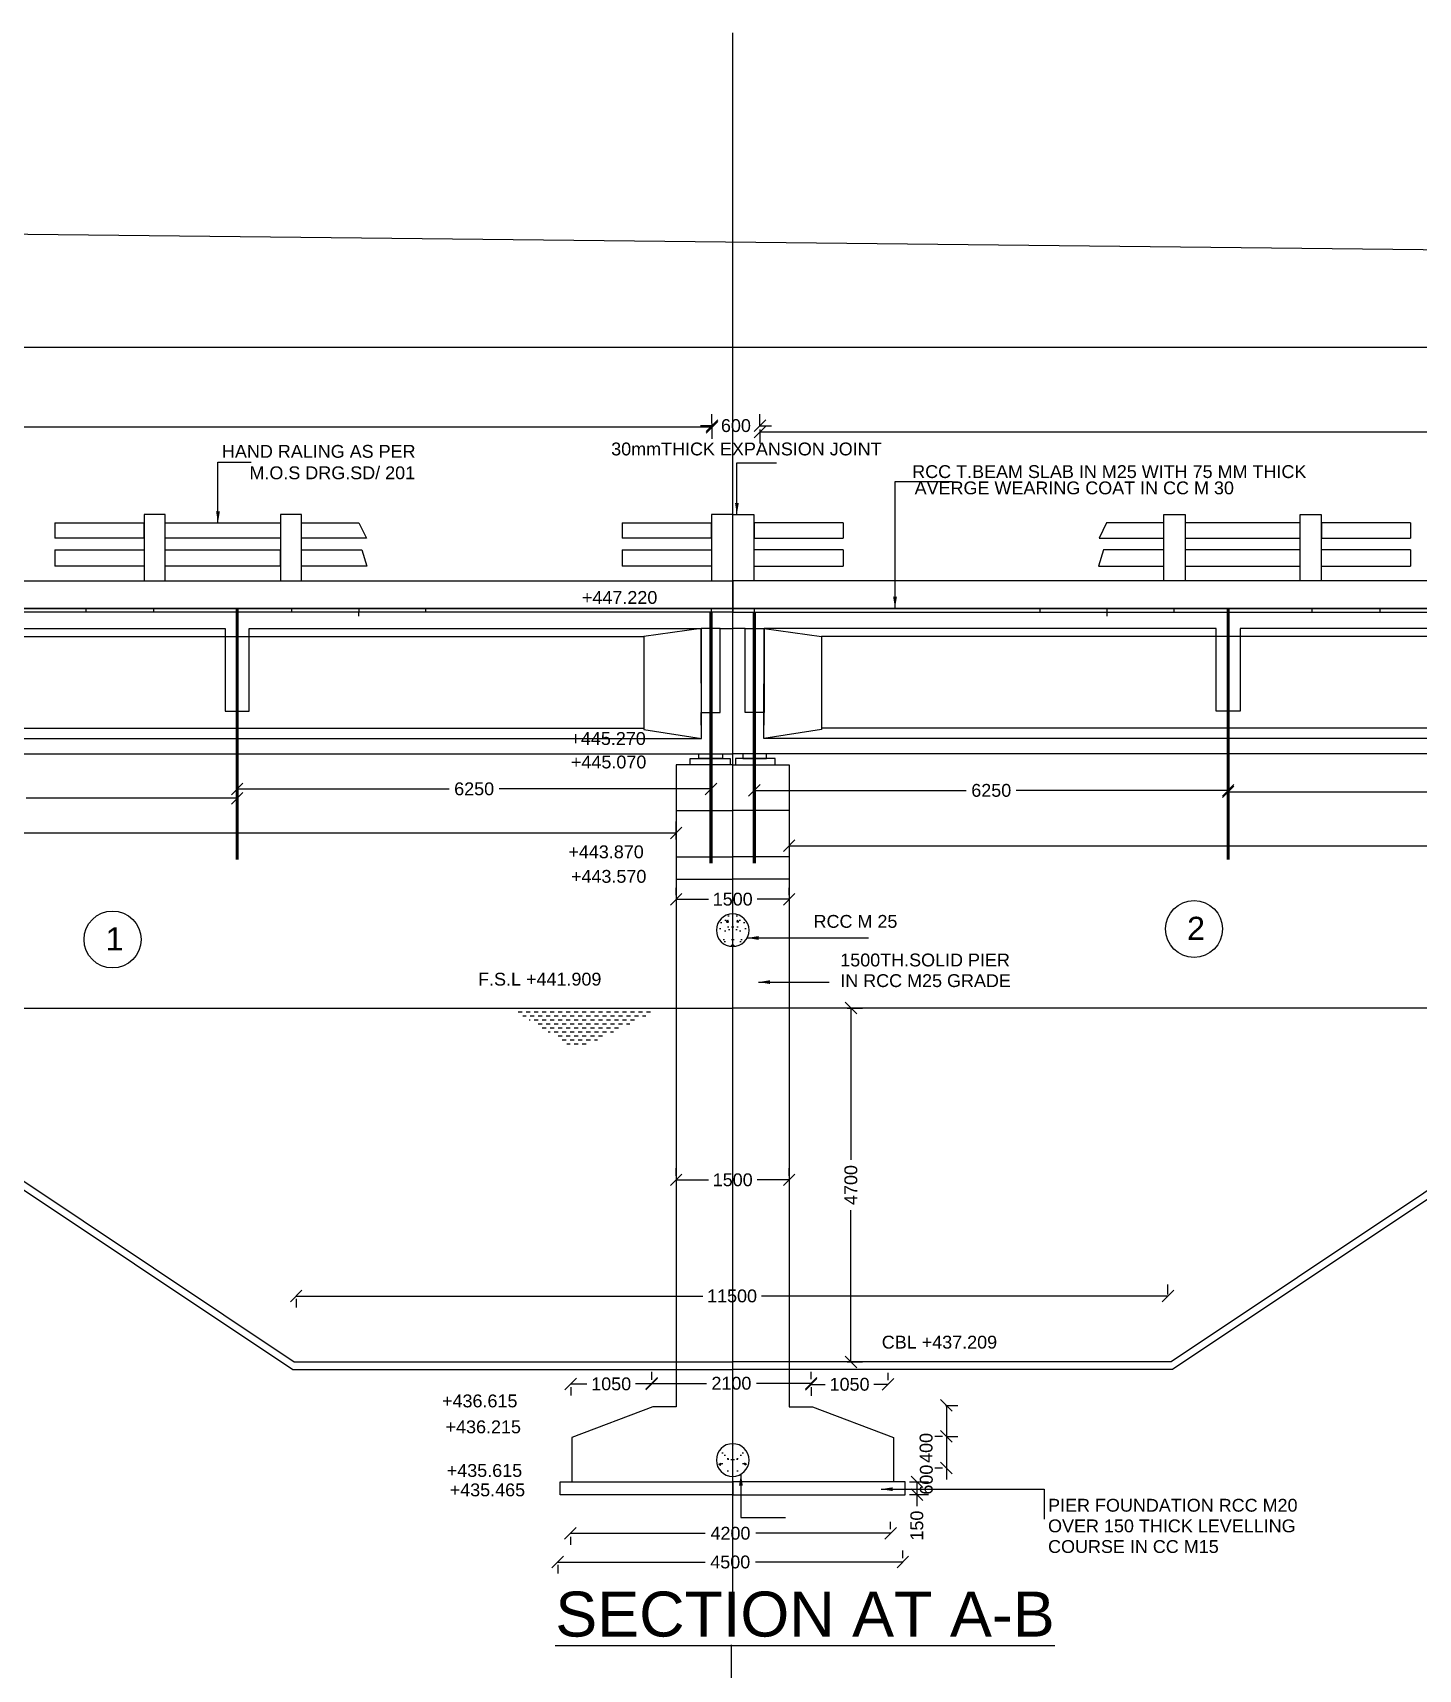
# Model space of a CAD drawing. Header units: metres. Extents: x 244 to 346, y 75 to 149.
# Drawn here: x 270.89 to 292.44, y 123.58 to 149.05 of the extents above; entities that cross this region are included whole.
import ezdxf

# ---------------------------------------------------------------- set-up
doc = ezdxf.new("R2010")
doc.units = ezdxf.units.M
doc.header["$MEASUREMENT"] = 0
doc.linetypes.add('DASHDOT', pattern=[1, 0.5, -0.25, 0, -0.25])
doc.layers.add('DRAWING', color=7, linetype='Continuous')
doc.styles.get("Standard").update_dxf_attribs({"font": 'ARIAL_1.TTF', "height": 0.2})
doc.dimstyles.get("Standard").update_dxf_attribs({"dimtxt": 0.2, "dimasz": 0.18, "dimexe": 0.18, "dimexo": 0.0625, "dimgap": 0.09, "dimtad": 0, "dimdec": 4, "dimzin": 0, "dimdsep": 46, "dimtxsty": 'Standard', "dimblk": 'OBLIQUE', "dimcen": 0.09, "dimclrt": 256, "dimadec": 0, "dimazin": 0, "dimtfac": 1, "dimtdec": 4, "dimtofl": 0, "dimtmove": 0, "dimatfit": 3, "dimfxl": 0, "dimtolj": 1, "dimtzin": 0, "dimarcsym": 0})
picture_1 = doc.add_image_def('image1.jpg', size_in_pixel=(6726, 4650))
pattern_1 = [(50, (0, 0), (0.3586301, -0.03137607), [0.0375, -0.4125]), (355, (0, 0), (-0.06937567, 0.37609607), [0.03, -0.33]), (100.4514, (0.0299, -0.0026), (0.2892547, 0.34471977), [0.0318701, -0.35057106]), (46.1842, (0, 0.1), (0.5336205, -0.0827595), [0.05625, -0.61875]), (96.6356, (0.04447, 0.0931), (0.46733135, 0.4870589), [0.0478051, -0.5258565]), (351.1842, (0, 0.1), (0.467331, 0.4870593), [0.045, -0.495]), (21, (0.05, 0.075), (0.29845353, -0.20130945), [0.0375, -0.4125]), (326, (0.05, 0.075), (0.12165767, 0.36257502), [0.03, -0.33]), (71.4514, (0.07487, 0.05822), (0.4201113, 0.16126525), [0.0318701, -0.35057106]), (37.5, (0, 0), (0.00607993, 0.166446927), [0, -0.326, 0, -0.335, 0, -0.33125]), (7.5, (0, 0), (0.13153477, 0.19720586), [0, -0.191, 0, -0.3185, 0, -0.12625]), (327.5, (-0.1115, 0), (0.26691122, -0.011277436), [0, -0.125, 0, -0.39, 0, -0.5175]), (317.5, (-0.1615, 0), (0.29159308, 0.05005249), [0, -0.1625, 0, -0.259, 0, -0.3675])]
pattern_2 = [(130, (563.55345, 0), (-0.3586301, -0.03137607), [0.0375, -0.4125]), (185, (563.55345, 0), (0.06937567, 0.37609607), [0.03, -0.33]), (79.5486, (563.52356, -0.0026), (-0.2892547, 0.34471977), [0.0318701, -0.35057106]), (133.8158, (563.55345, 0.1), (-0.5336205, -0.0827595), [0.05625, -0.61875]), (83.3644, (563.509, 0.0931), (-0.46733135, 0.4870589), [0.0478051, -0.5258565]), (188.8158, (563.55345, 0.1), (-0.467331, 0.4870593), [0.045, -0.495]), (159, (563.50345, 0.075), (-0.29845353, -0.20130945), [0.0375, -0.4125]), (214, (563.50345, 0.075), (-0.12165767, 0.36257502), [0.03, -0.33]), (108.5486, (563.47857, 0.05822), (-0.4201113, 0.16126525), [0.0318701, -0.35057106]), (142.5, (563.55345, 0), (-0.00607993, 0.166446927), [0, -0.326, 0, -0.335, 0, -0.33125]), (172.5, (563.55345, 0), (-0.13153477, 0.19720586), [0, -0.191, 0, -0.3185, 0, -0.12625]), (212.5, (563.66495, 0), (-0.26691122, -0.011277436), [0, -0.125, 0, -0.39, 0, -0.5175]), (222.5, (563.71495, 0), (-0.29159308, 0.05005249), [0, -0.1625, 0, -0.259, 0, -0.3675])]

# ---------------------------------------------------------------- blocks, each defined once
blk = doc.blocks.new('_Oblique')
at = {"color": 0, "linetype": 'ByBlock', "lineweight": -2}
blk.add_line((-0.5, -0.5), (0.5, 0.5), dxfattribs=at)
blk = doc.blocks.new('*D160')
at = {"layer": 'Defpoints', "color": 0}
for p in [(259.005, 143.012), (281.454, 143.032), (281.454, 142.909)]:
    blk.add_point(p, dxfattribs=at)
at = {"layer": 'DRAWING', "color": 0, "lineweight": -2}
for p, q in [((259.005, 142.949), (259.005, 142.729)), ((259.005, 142.909), (269.772, 142.909)), ((281.454, 142.909), (270.687, 142.909)), ((281.454, 142.969), (281.454, 142.729))]:
    blk.add_line(p, q, dxfattribs=at)
at = {"layer": 'DRAWING', "color": 0, "lineweight": -2, "xscale": 0.18, "yscale": 0.18, "zscale": 0.18, "rotation": 180}
blk.add_blockref('_Oblique', (259.005, 142.909), dxfattribs=at)
at = {"layer": 'DRAWING', "color": 0, "lineweight": -2, "xscale": 0.18, "yscale": 0.18, "zscale": 0.18}
blk.add_blockref('_Oblique', (281.454, 142.909), dxfattribs=at)
at = {"layer": 'DRAWING', "insert": (270.229, 142.909), "char_height": 0.2, "attachment_point": 5}
blk.add_mtext('\\A1;19035', dxfattribs=at)
blk = doc.blocks.new('*D161')
at = {"layer": 'Defpoints', "color": 0}
for p in [(281.454, 142.909), (282.2, 142.933), (282.2, 142.871)]:
    blk.add_point(p, dxfattribs=at)
at = {"layer": 'DRAWING', "color": 0, "lineweight": -2}
for p, q in [((281.454, 142.933), (281.274, 142.933)), ((281.454, 142.972), (281.454, 143.113)), ((282.2, 142.933), (282.2, 143.113)), ((282.2, 142.933), (282.38, 142.933))]:
    blk.add_line(p, q, dxfattribs=at)
at = {"layer": 'DRAWING', "color": 0, "lineweight": -2, "xscale": 0.18, "yscale": 0.18, "zscale": 0.18}
blk.add_blockref('_Oblique', (281.454, 142.933), dxfattribs=at)
at = {"layer": 'DRAWING', "color": 0, "lineweight": -2, "xscale": 0.18, "yscale": 0.18, "zscale": 0.18, "rotation": 180}
blk.add_blockref('_Oblique', (282.2, 142.933), dxfattribs=at)
at = {"layer": 'DRAWING', "insert": (281.827, 142.933), "char_height": 0.2, "attachment_point": 5}
blk.add_mtext('\\A1;600', dxfattribs=at)
blk = doc.blocks.new('*D162')
at = {"layer": 'Defpoints', "color": 0}
for p in [(282.2, 142.933), (304.578, 142.942), (304.578, 142.835)]:
    blk.add_point(p, dxfattribs=at)
at = {"layer": 'DRAWING', "color": 0, "lineweight": -2}
for p, q in [((282.2, 142.871), (282.2, 142.655)), ((304.578, 142.879), (304.578, 142.655)), ((282.2, 142.835), (292.931, 142.835)), ((304.578, 142.835), (293.847, 142.835))]:
    blk.add_line(p, q, dxfattribs=at)
at = {"layer": 'DRAWING', "color": 0, "lineweight": -2, "xscale": 0.18, "yscale": 0.18, "zscale": 0.18, "rotation": 180}
blk.add_blockref('_Oblique', (282.2, 142.835), dxfattribs=at)
at = {"layer": 'DRAWING', "color": 0, "lineweight": -2, "xscale": 0.18, "yscale": 0.18, "zscale": 0.18}
blk.add_blockref('_Oblique', (304.578, 142.835), dxfattribs=at)
at = {"layer": 'DRAWING', "insert": (293.389, 142.835), "char_height": 0.2, "attachment_point": 5}
blk.add_mtext('\\A1;19035', dxfattribs=at)
blk = doc.blocks.new('*D168')
at = {"layer": 'Defpoints', "color": 0}
for p in [(266.728, 137.17), (274.069, 137.17), (274.069, 137.136)]:
    blk.add_point(p, dxfattribs=at)
at = {"layer": 'DRAWING', "color": 0, "lineweight": -2}
for p, q in [((266.728, 137.136), (270.01, 137.136)), ((266.728, 137.107), (266.728, 136.956)), ((274.069, 137.136), (270.787, 137.136)), ((274.069, 137.107), (274.069, 136.956))]:
    blk.add_line(p, q, dxfattribs=at)
at = {"layer": 'DRAWING', "color": 0, "lineweight": -2, "xscale": 0.18, "yscale": 0.18, "zscale": 0.18, "rotation": 180}
blk.add_blockref('_Oblique', (266.728, 137.136), dxfattribs=at)
at = {"layer": 'DRAWING', "color": 0, "lineweight": -2, "xscale": 0.18, "yscale": 0.18, "zscale": 0.18}
blk.add_blockref('_Oblique', (274.069, 137.136), dxfattribs=at)
at = {"layer": 'DRAWING', "insert": (270.399, 137.136), "char_height": 0.2, "attachment_point": 5}
blk.add_mtext('\\A1;6250', dxfattribs=at)
blk = doc.blocks.new('*D169')
at = {"layer": 'Defpoints', "color": 0}
for p in [(281.441, 137.281), (274.069, 137.136), (281.441, 137.136)]:
    blk.add_point(p, dxfattribs=at)
at = {"layer": 'DRAWING', "color": 0, "lineweight": -2}
for p, q in [((274.069, 137.198), (274.069, 137.461)), ((274.069, 137.281), (277.366, 137.281)), ((281.441, 137.281), (278.144, 137.281)), ((281.441, 137.198), (281.441, 137.461))]:
    blk.add_line(p, q, dxfattribs=at)
at = {"layer": 'DRAWING', "color": 0, "lineweight": -2, "xscale": 0.18, "yscale": 0.18, "zscale": 0.18, "rotation": 180}
blk.add_blockref('_Oblique', (274.069, 137.281), dxfattribs=at)
at = {"layer": 'DRAWING', "color": 0, "lineweight": -2, "xscale": 0.18, "yscale": 0.18, "zscale": 0.18}
blk.add_blockref('_Oblique', (281.441, 137.281), dxfattribs=at)
at = {"layer": 'DRAWING', "insert": (277.755, 137.281), "char_height": 0.2, "attachment_point": 5}
blk.add_mtext('\\A1;6250', dxfattribs=at)
blk = doc.blocks.new('*D170')
at = {"layer": 'Defpoints', "color": 0}
for p in [(280.898, 135.564), (282.655, 135.564), (282.655, 135.564)]:
    blk.add_point(p, dxfattribs=at)
at = {"layer": 'DRAWING', "color": 0, "lineweight": -2}
for p, q in [((280.898, 135.627), (280.898, 135.744)), ((282.655, 135.627), (282.655, 135.744)), ((280.898, 135.564), (281.398, 135.564)), ((282.655, 135.564), (282.156, 135.564))]:
    blk.add_line(p, q, dxfattribs=at)
at = {"layer": 'DRAWING', "color": 0, "lineweight": -2, "xscale": 0.18, "yscale": 0.18, "zscale": 0.18, "rotation": 180}
blk.add_blockref('_Oblique', (280.898, 135.564), dxfattribs=at)
at = {"layer": 'DRAWING', "color": 0, "lineweight": -2, "xscale": 0.18, "yscale": 0.18, "zscale": 0.18}
blk.add_blockref('_Oblique', (282.655, 135.564), dxfattribs=at)
at = {"layer": 'DRAWING', "insert": (281.777, 135.564), "char_height": 0.2, "attachment_point": 5}
blk.add_mtext('\\A1;1500', dxfattribs=at)
blk = doc.blocks.new('*D171')
at = {"layer": 'Defpoints', "color": 0}
for p in [(282.113, 137.162), (289.484, 137.257), (289.484, 137.162)]:
    blk.add_point(p, dxfattribs=at)
at = {"layer": 'DRAWING', "color": 0, "lineweight": -2}
for p, q in [((282.113, 137.225), (282.113, 137.437)), ((289.484, 137.225), (289.484, 137.437)), ((282.113, 137.257), (285.41, 137.257)), ((289.484, 137.257), (286.187, 137.257))]:
    blk.add_line(p, q, dxfattribs=at)
at = {"layer": 'DRAWING', "color": 0, "lineweight": -2, "xscale": 0.18, "yscale": 0.18, "zscale": 0.18, "rotation": 180}
blk.add_blockref('_Oblique', (282.113, 137.257), dxfattribs=at)
at = {"layer": 'DRAWING', "color": 0, "lineweight": -2, "xscale": 0.18, "yscale": 0.18, "zscale": 0.18}
blk.add_blockref('_Oblique', (289.484, 137.257), dxfattribs=at)
at = {"layer": 'DRAWING', "insert": (285.799, 137.257), "char_height": 0.2, "attachment_point": 5}
blk.add_mtext('\\A1;6250', dxfattribs=at)
blk = doc.blocks.new('*D172')
at = {"layer": 'Defpoints', "color": 0}
for p in [(289.484, 137.257), (296.825, 137.257), (296.825, 137.236)]:
    blk.add_point(p, dxfattribs=at)
at = {"layer": 'DRAWING', "color": 0, "lineweight": -2}
for p, q in [((289.484, 137.236), (292.766, 137.236)), ((289.484, 137.195), (289.484, 137.056)), ((296.825, 137.236), (293.544, 137.236)), ((296.825, 137.195), (296.825, 137.056))]:
    blk.add_line(p, q, dxfattribs=at)
at = {"layer": 'DRAWING', "color": 0, "lineweight": -2, "xscale": 0.18, "yscale": 0.18, "zscale": 0.18, "rotation": 180}
blk.add_blockref('_Oblique', (289.484, 137.236), dxfattribs=at)
at = {"layer": 'DRAWING', "color": 0, "lineweight": -2, "xscale": 0.18, "yscale": 0.18, "zscale": 0.18}
blk.add_blockref('_Oblique', (296.825, 137.236), dxfattribs=at)
at = {"layer": 'DRAWING', "insert": (293.155, 137.236), "char_height": 0.2, "attachment_point": 5}
blk.add_mtext('\\A1;6250', dxfattribs=at)
blk = doc.blocks.new('*D174')
at = {"layer": 'Defpoints', "color": 0}
for p in [(282.655, 136.4), (282.655, 136.396), (303.859, 136.4)]:
    blk.add_point(p, dxfattribs=at)
at = {"layer": 'DRAWING', "color": 0, "lineweight": -2}
for p, q in [((282.655, 136.396), (292.801, 136.396)), ((282.655, 136.337), (282.655, 136.216)), ((303.859, 136.396), (293.714, 136.396)), ((303.859, 136.337), (303.859, 136.216))]:
    blk.add_line(p, q, dxfattribs=at)
at = {"layer": 'DRAWING', "color": 0, "lineweight": -2, "xscale": 0.18, "yscale": 0.18, "zscale": 0.18, "rotation": 180}
blk.add_blockref('_Oblique', (282.655, 136.396), dxfattribs=at)
at = {"layer": 'DRAWING', "color": 0, "lineweight": -2, "xscale": 0.18, "yscale": 0.18, "zscale": 0.18}
blk.add_blockref('_Oblique', (303.859, 136.396), dxfattribs=at)
at = {"layer": 'DRAWING', "insert": (293.257, 136.396), "char_height": 0.2, "attachment_point": 5}
blk.add_mtext('\\A1;18000', dxfattribs=at)
blk = doc.blocks.new('*D186')
at = {"layer": 'Defpoints', "color": 0}
for p in [(280.898, 136.594), (259.694, 136.433), (280.898, 136.433)]:
    blk.add_point(p, dxfattribs=at)
at = {"layer": 'DRAWING', "color": 0, "lineweight": -2}
for p, q in [((259.694, 136.496), (259.694, 136.774)), ((280.898, 136.496), (280.898, 136.774)), ((259.694, 136.594), (269.839, 136.594)), ((280.898, 136.594), (270.753, 136.594))]:
    blk.add_line(p, q, dxfattribs=at)
at = {"layer": 'DRAWING', "color": 0, "lineweight": -2, "xscale": 0.18, "yscale": 0.18, "zscale": 0.18, "rotation": 180}
blk.add_blockref('_Oblique', (259.694, 136.594), dxfattribs=at)
at = {"layer": 'DRAWING', "color": 0, "lineweight": -2, "xscale": 0.18, "yscale": 0.18, "zscale": 0.18}
blk.add_blockref('_Oblique', (280.898, 136.594), dxfattribs=at)
at = {"layer": 'DRAWING', "insert": (270.296, 136.594), "char_height": 0.2, "attachment_point": 5}
blk.add_mtext('\\A1;18000', dxfattribs=at)
blk = doc.blocks.new('*D188')
at = {"layer": 'Defpoints', "color": 0}
for p in [(280.898, 131.197), (282.655, 131.197), (282.655, 131.197)]:
    blk.add_point(p, dxfattribs=at)
at = {"layer": 'DRAWING', "color": 0, "lineweight": -2}
for p, q in [((280.898, 131.26), (280.898, 131.377)), ((280.898, 131.197), (281.398, 131.197)), ((282.655, 131.197), (282.156, 131.197)), ((282.655, 131.26), (282.655, 131.377))]:
    blk.add_line(p, q, dxfattribs=at)
at = {"layer": 'DRAWING', "color": 0, "lineweight": -2, "xscale": 0.18, "yscale": 0.18, "zscale": 0.18, "rotation": 180}
blk.add_blockref('_Oblique', (280.898, 131.197), dxfattribs=at)
at = {"layer": 'DRAWING', "color": 0, "lineweight": -2, "xscale": 0.18, "yscale": 0.18, "zscale": 0.18}
blk.add_blockref('_Oblique', (282.655, 131.197), dxfattribs=at)
at = {"layer": 'DRAWING', "insert": (281.777, 131.197), "char_height": 0.2, "attachment_point": 5}
blk.add_mtext('\\A1;1500', dxfattribs=at)
blk = doc.blocks.new('*D189')
at = {"layer": 'Defpoints', "color": 0}
for p in [(274.987, 129.41), (288.547, 129.39), (288.547, 129.352)]:
    blk.add_point(p, dxfattribs=at)
at = {"layer": 'DRAWING', "color": 0, "lineweight": -2}
for p, q in [((274.987, 129.39), (281.31, 129.39)), ((288.547, 129.39), (282.223, 129.39)), ((288.547, 129.415), (288.547, 129.57)), ((274.987, 129.348), (274.987, 129.21))]:
    blk.add_line(p, q, dxfattribs=at)
at = {"layer": 'DRAWING', "color": 0, "lineweight": -2, "xscale": 0.18, "yscale": 0.18, "zscale": 0.18, "rotation": 180}
blk.add_blockref('_Oblique', (274.987, 129.39), dxfattribs=at)
at = {"layer": 'DRAWING', "color": 0, "lineweight": -2, "xscale": 0.18, "yscale": 0.18, "zscale": 0.18}
blk.add_blockref('_Oblique', (288.547, 129.39), dxfattribs=at)
at = {"layer": 'DRAWING', "insert": (281.767, 129.39), "char_height": 0.2, "attachment_point": 5}
blk.add_mtext('\\A1;11500', dxfattribs=at)
blk = doc.blocks.new('*D190')
at = {"layer": 'Defpoints', "color": 0}
for p in [(279.257, 128.031), (280.517, 128.021), (280.517, 128.021)]:
    blk.add_point(p, dxfattribs=at)
at = {"layer": 'DRAWING', "color": 0, "lineweight": -2}
for p, q in [((280.517, 128.083), (280.517, 128.201)), ((279.257, 128.021), (279.508, 128.021)), ((279.257, 127.969), (279.257, 127.841)), ((280.517, 128.021), (280.266, 128.021))]:
    blk.add_line(p, q, dxfattribs=at)
at = {"layer": 'DRAWING', "color": 0, "lineweight": -2, "xscale": 0.18, "yscale": 0.18, "zscale": 0.18, "rotation": 180}
blk.add_blockref('_Oblique', (279.257, 128.021), dxfattribs=at)
at = {"layer": 'DRAWING', "color": 0, "lineweight": -2, "xscale": 0.18, "yscale": 0.18, "zscale": 0.18}
blk.add_blockref('_Oblique', (280.517, 128.021), dxfattribs=at)
at = {"layer": 'DRAWING', "insert": (279.887, 128.021), "char_height": 0.2, "attachment_point": 5}
blk.add_mtext('\\A1;1050', dxfattribs=at)
blk = doc.blocks.new('*D191')
at = {"layer": 'Defpoints', "color": 0}
for p in [(280.517, 128.021), (282.998, 128.031), (282.998, 128.031)]:
    blk.add_point(p, dxfattribs=at)
at = {"layer": 'DRAWING', "color": 0, "lineweight": -2}
for p, q in [((280.517, 128.083), (280.517, 128.211)), ((282.998, 128.094), (282.998, 128.211)), ((280.517, 128.031), (281.367, 128.031)), ((282.998, 128.031), (282.147, 128.031))]:
    blk.add_line(p, q, dxfattribs=at)
at = {"layer": 'DRAWING', "color": 0, "lineweight": -2, "xscale": 0.18, "yscale": 0.18, "zscale": 0.18, "rotation": 180}
blk.add_blockref('_Oblique', (280.517, 128.031), dxfattribs=at)
at = {"layer": 'DRAWING', "color": 0, "lineweight": -2, "xscale": 0.18, "yscale": 0.18, "zscale": 0.18}
blk.add_blockref('_Oblique', (282.998, 128.031), dxfattribs=at)
at = {"layer": 'DRAWING', "insert": (281.757, 128.031), "char_height": 0.2, "attachment_point": 5}
blk.add_mtext('\\A1;2100', dxfattribs=at)
blk = doc.blocks.new('*D192')
at = {"layer": 'Defpoints', "color": 0}
for p in [(282.998, 128.031), (284.193, 128.015), (284.193, 128.015)]:
    blk.add_point(p, dxfattribs=at)
at = {"layer": 'DRAWING', "color": 0, "lineweight": -2}
for p, q in [((284.193, 128.078), (284.193, 128.195)), ((282.998, 128.015), (283.217, 128.015)), ((282.998, 127.969), (282.998, 127.835)), ((284.193, 128.015), (283.974, 128.015))]:
    blk.add_line(p, q, dxfattribs=at)
at = {"layer": 'DRAWING', "color": 0, "lineweight": -2, "xscale": 0.18, "yscale": 0.18, "zscale": 0.18, "rotation": 180}
blk.add_blockref('_Oblique', (282.998, 128.015), dxfattribs=at)
at = {"layer": 'DRAWING', "color": 0, "lineweight": -2, "xscale": 0.18, "yscale": 0.18, "zscale": 0.18}
blk.add_blockref('_Oblique', (284.193, 128.015), dxfattribs=at)
at = {"layer": 'DRAWING', "insert": (283.595, 128.015), "char_height": 0.2, "attachment_point": 5}
blk.add_mtext('\\A1;1050', dxfattribs=at)
blk = doc.blocks.new('*D193')
at = {"layer": 'Defpoints', "color": 0}
for p in [(285.024, 127.687), (285.045, 127.206), (285.101, 127.206)]:
    blk.add_point(p, dxfattribs=at)
at = {"layer": 'DRAWING', "color": 0, "lineweight": -2}
for p, q in [((285.087, 127.687), (285.281, 127.687)), ((285.101, 127.687), (285.101, 127.206)), ((285.101, 127.206), (285.101, 127.026)), ((285.108, 127.206), (285.281, 127.206))]:
    blk.add_line(p, q, dxfattribs=at)
at = {"layer": 'DRAWING', "color": 0, "lineweight": -2, "xscale": 0.18, "yscale": 0.18, "zscale": 0.18}
for p, rotation in [((285.101, 127.687), 90), ((285.101, 127.206), 270)]:
    blk.add_blockref('_Oblique', p, dxfattribs=dict(at, rotation=rotation))
at = {"layer": 'DRAWING', "insert": (284.786, 127.026), "char_height": 0.2, "attachment_point": 5, "rotation": 90}
blk.add_mtext('\\A1;400', dxfattribs=at)
blk = doc.blocks.new('*D194')
at = {"layer": 'Defpoints', "color": 0}
for p in [(285.101, 127.206), (285.101, 126.712), (285.101, 126.712)]:
    blk.add_point(p, dxfattribs=at)
at = {"layer": 'DRAWING', "color": 0, "lineweight": -2}
for p, q in [((285.038, 127.206), (284.921, 127.206)), ((285.101, 127.206), (285.101, 126.712)), ((285.038, 126.712), (284.921, 126.712)), ((285.101, 126.712), (285.101, 126.532))]:
    blk.add_line(p, q, dxfattribs=at)
at = {"layer": 'DRAWING', "color": 0, "lineweight": -2, "xscale": 0.18, "yscale": 0.18, "zscale": 0.18}
for p, rotation in [((285.101, 127.206), 90), ((285.101, 126.712), 270)]:
    blk.add_blockref('_Oblique', p, dxfattribs=dict(at, rotation=rotation))
at = {"layer": 'DRAWING', "insert": (284.79, 126.532), "char_height": 0.2, "attachment_point": 5, "rotation": 90}
blk.add_mtext('\\A1;600', dxfattribs=at)
blk = doc.blocks.new('*D195')
at = {"layer": 'Defpoints', "color": 0}
for p in [(284.462, 126.499), (284.462, 126.299), (284.642, 126.299)]:
    blk.add_point(p, dxfattribs=at)
at = {"layer": 'DRAWING', "color": 0, "lineweight": -2}
for p, q in [((284.525, 126.499), (284.822, 126.499)), ((284.642, 126.499), (284.642, 126.299)), ((284.525, 126.299), (284.822, 126.299)), ((284.642, 126.299), (284.642, 126.119))]:
    blk.add_line(p, q, dxfattribs=at)
at = {"layer": 'DRAWING', "color": 0, "lineweight": -2, "xscale": 0.18, "yscale": 0.18, "zscale": 0.18}
for p, rotation in [((284.642, 126.499), 90), ((284.642, 126.299), 270)]:
    blk.add_blockref('_Oblique', p, dxfattribs=dict(at, rotation=rotation))
at = {"layer": 'DRAWING', "insert": (284.642, 125.817), "char_height": 0.2, "attachment_point": 5, "rotation": 90}
blk.add_mtext('\\A1;150', dxfattribs=at)
blk = doc.blocks.new('*D196')
at = {"layer": 'Defpoints', "color": 0}
for p in [(279.252, 125.704), (284.233, 125.697), (284.233, 125.697)]:
    blk.add_point(p, dxfattribs=at)
at = {"layer": 'DRAWING', "color": 0, "lineweight": -2}
for p, q in [((284.233, 125.76), (284.233, 125.877)), ((279.252, 125.697), (281.35, 125.697)), ((279.252, 125.642), (279.252, 125.517)), ((284.233, 125.697), (282.135, 125.697))]:
    blk.add_line(p, q, dxfattribs=at)
at = {"layer": 'DRAWING', "color": 0, "lineweight": -2, "xscale": 0.18, "yscale": 0.18, "zscale": 0.18, "rotation": 180}
blk.add_blockref('_Oblique', (279.252, 125.697), dxfattribs=at)
at = {"layer": 'DRAWING', "color": 0, "lineweight": -2, "xscale": 0.18, "yscale": 0.18, "zscale": 0.18}
blk.add_blockref('_Oblique', (284.233, 125.697), dxfattribs=at)
at = {"layer": 'DRAWING', "insert": (281.742, 125.697), "char_height": 0.2, "attachment_point": 5}
blk.add_mtext('\\A1;4200', dxfattribs=at)
blk = doc.blocks.new('*D197')
at = {"layer": 'Defpoints', "color": 0}
for p in [(279.055, 125.268), (284.424, 125.25), (284.424, 125.25)]:
    blk.add_point(p, dxfattribs=at)
at = {"layer": 'DRAWING', "color": 0, "lineweight": -2}
for p, q in [((284.424, 125.313), (284.424, 125.43)), ((279.055, 125.25), (281.347, 125.25)), ((279.055, 125.205), (279.055, 125.07)), ((284.424, 125.25), (282.132, 125.25))]:
    blk.add_line(p, q, dxfattribs=at)
at = {"layer": 'DRAWING', "color": 0, "lineweight": -2, "xscale": 0.18, "yscale": 0.18, "zscale": 0.18, "rotation": 180}
blk.add_blockref('_Oblique', (279.055, 125.25), dxfattribs=at)
at = {"layer": 'DRAWING', "color": 0, "lineweight": -2, "xscale": 0.18, "yscale": 0.18, "zscale": 0.18}
blk.add_blockref('_Oblique', (284.424, 125.25), dxfattribs=at)
at = {"layer": 'DRAWING', "insert": (281.739, 125.25), "char_height": 0.2, "attachment_point": 5}
blk.add_mtext('\\A1;4500', dxfattribs=at)
blk = doc.blocks.new('*D198')
at = {"layer": 'Defpoints', "color": 0}
for p in [(283.496, 133.87), (283.616, 133.87), (283.496, 128.364)]:
    blk.add_point(p, dxfattribs=at)
at = {"layer": 'DRAWING', "color": 0, "lineweight": -2}
for p, q in [((283.559, 133.87), (283.796, 133.87)), ((283.616, 133.87), (283.616, 131.509)), ((283.616, 128.364), (283.616, 130.725)), ((283.559, 128.364), (283.796, 128.364))]:
    blk.add_line(p, q, dxfattribs=at)
at = {"layer": 'DRAWING', "color": 0, "lineweight": -2, "xscale": 0.18, "yscale": 0.18, "zscale": 0.18}
for p, rotation in [((283.616, 133.87), 90), ((283.616, 128.364), 270)]:
    blk.add_blockref('_Oblique', p, dxfattribs=dict(at, rotation=rotation))
at = {"layer": 'DRAWING', "insert": (283.616, 131.117), "char_height": 0.2, "attachment_point": 5, "rotation": 90}
blk.add_mtext('\\A1;4700', dxfattribs=at)

msp = doc.modelspace()

# ---------------------------------------------------------------- hatches: boundary and pattern name
at = {"layer": 'DRAWING'}
h = msp.add_hatch(dxfattribs=at)
h.set_pattern_fill('AR-CONC', color=256, scale=0.05, style=0)
h.set_pattern_definition(pattern_1)
h.paths.add_polyline_path([(281.77672, 135.33588, 1), (281.77672, 134.82724)], flags=17)
h = msp.add_hatch(dxfattribs=at)
h.set_pattern_fill('AR-CONC', color=256, scale=0.05, style=0)
h.set_pattern_definition(pattern_2)
h.paths.add_polyline_path([(281.77672, 135.33588, -1), (281.77672, 134.82724)], flags=17)
h = msp.add_hatch(dxfattribs=at)
h.set_pattern_fill('DASH', color=256, scale=0.5, style=0)
h.paths.add_polyline_path([(280.66646, 133.87022), (278.32304, 133.87022), (279.26101, 133.27282), (279.46743, 133.27282)])
h = msp.add_hatch(dxfattribs=at)
h.set_pattern_fill('AR-CONC', color=256, scale=0.05, style=0)
h.set_pattern_definition(pattern_1)
h.paths.add_polyline_path([(281.77672, 126.58285), (281.77672, 127.09149, 1)])
h = msp.add_hatch(dxfattribs=at)
h.set_pattern_fill('AR-CONC', color=256, scale=0.05, style=0)
h.set_pattern_definition(pattern_2)
h.paths.add_polyline_path([(281.77672, 126.58285), (281.77672, 127.09149, -1)])

# ---------------------------------------------------------------- linework, layer by layer
for p, q in [((272.95042, 141.41948), (274.74044, 141.41948)), ((272.95042, 141.18345), (272.95042, 141.41948)), ((275.0699, 141.41948), (275.96135, 141.41948)), ((275.0699, 141.18345), (275.0699, 141.41948)), ((275.96135, 141.41948), (276.07836, 141.18345)), ((287.59209, 141.41948), (287.47508, 141.18345)), ((288.48354, 141.41948), (287.59209, 141.41948)), ((288.48354, 141.18345), (288.48354, 141.41948)), ((290.60302, 141.41948), (288.81301, 141.41948)), ((290.60302, 141.18345), (290.60302, 141.41948)), ((274.74044, 141.18345), (272.95042, 141.18345)), ((276.07836, 141.18345), (275.0699, 141.18345)), ((287.47508, 141.18345), (288.48354, 141.18345)), ((288.81301, 141.18345), (290.60302, 141.18345)), ((275.0699, 140.99879), (276.00907, 140.99879)), ((275.0699, 140.74933), (275.0699, 140.99879)), ((276.00907, 140.99879), (276.08485, 140.74933)), ((287.54438, 140.99879), (287.4686, 140.74933)), ((288.48354, 140.99879), (287.54438, 140.99879)), ((288.48354, 140.74933), (288.48354, 140.99879)), ((276.08485, 140.74933), (275.0699, 140.74933)), ((287.4686, 140.74933), (288.48354, 140.74933))]:
    msp.add_line(p, q, dxfattribs=at)
for points in [[(281.77672, 124.61755), (281.77672, 149.0477)], [(271.2336, 141.41948), (272.61527, 141.41948), (272.61527, 141.18345), (271.2336, 141.18345)], [(271.2336, 141.41948), (271.2336, 141.18345)], [(280.0599, 141.41948), (281.44157, 141.41948), (281.44157, 141.18345), (280.0599, 141.18345)], [(280.0599, 141.41948), (280.0599, 141.18345)], [(283.49355, 141.41948), (282.11187, 141.41948), (282.11187, 141.18345), (283.49355, 141.18345)], [(283.49355, 141.41948), (283.49355, 141.18345)], [(292.31984, 141.41948), (290.93817, 141.41948), (290.93817, 141.18345), (292.31984, 141.18345)], [(292.31984, 141.41948), (292.31984, 141.18345)], [(271.2336, 140.99879), (272.62176, 140.99879), (272.62176, 140.74933), (271.2336, 140.74933)], [(271.2336, 140.99879), (271.2336, 140.74933)], [(280.0599, 140.99879), (281.44806, 140.99879), (281.44806, 140.74933), (280.0599, 140.74933)], [(280.0599, 140.99879), (280.0599, 140.74933)], [(283.49355, 140.99879), (282.10539, 140.99879), (282.10539, 140.74933), (283.49355, 140.74933)], [(283.49355, 140.99879), (283.49355, 140.74933)], [(292.31984, 140.99879), (290.93169, 140.99879), (290.93169, 140.74933), (292.31984, 140.74933)], [(292.31984, 140.99879), (292.31984, 140.74933)], [(248.73429, 140.09068), (312.71917, 140.09068)], [(271.71221, 140.09068), (271.71221, 140.03086)], [(272.76867, 140.09068), (272.76867, 140.03086)], [(274.91593, 140.09068), (274.91593, 140.03086)], [(275.95875, 140.09068), (275.95875, 140.03086)], [(276.99945, 140.09068), (276.99945, 140.03086)], [(281.44076, 140.09068), (281.44076, 140.03086)], [(282.11269, 140.09068), (282.11269, 140.03086)], [(286.554, 140.09068), (286.554, 140.03086)], [(287.59469, 140.09068), (287.59469, 140.03086)], [(288.63752, 140.09068), (288.63752, 140.03086)], [(290.78477, 140.09068), (290.78477, 140.03086)], [(291.84123, 140.09068), (291.84123, 140.03086)], [(275.95621, 140.03086), (275.95621, 139.97105)], [(287.59724, 140.03086), (287.59724, 139.97105)], [(258.99813, 139.77516), (266.54759, 139.77516), (266.54759, 138.48932), (266.9087, 138.48932), (266.9087, 139.77516), (273.88299, 139.77516), (273.88299, 138.48932), (274.25443, 138.48932), (274.25443, 139.77516), (281.28801, 139.77516), (281.28801, 138.47108), (281.58176, 138.47108), (281.58176, 139.77516), (281.77672, 139.77516)], [(260.37518, 139.65393), (280.39619, 139.65393)], [(281.58176, 139.77516), (281.28801, 139.77516)], [(304.55532, 139.77516), (297.00585, 139.77516), (297.00585, 138.48932), (296.64474, 138.48932), (296.64474, 139.77516), (289.67045, 139.77516), (289.67045, 138.48932), (289.29901, 138.48932), (289.29901, 139.77516), (282.26543, 139.77516), (282.26543, 138.47108), (281.97169, 138.47108), (281.97169, 139.77516), (281.77672, 139.77516)], [(281.97169, 139.77516), (282.26543, 139.77516)], [(303.17827, 139.65393), (283.15726, 139.65393)], [(259.49536, 138.06322), (281.29299, 138.06322), (281.28801, 138.47108)], [(304.05808, 138.06322), (282.26046, 138.06322), (282.26543, 138.47108)], [(260.37518, 138.22466), (280.39619, 138.22466)], [(303.17827, 138.22466), (283.15726, 138.22466)], [(258.99813, 137.82804), (281.77672, 137.82804)], [(304.55532, 137.82804), (281.77672, 137.82804)], [(281.77672, 137.65726), (280.89805, 137.65726), (280.89805, 127.66709), (280.53426, 127.66709), (279.27431, 127.18716), (279.27431, 126.49924), (281.77672, 126.49924), (281.77672, 126.29854), (279.09116, 126.29854), (279.09116, 126.49924), (279.27431, 126.49933)], [(281.77672, 137.65726), (282.6554, 137.65726), (282.6554, 127.66709), (283.01919, 127.66709), (284.27914, 127.18716), (284.27914, 126.49924), (281.77672, 126.49924), (281.77672, 126.29854), (284.46229, 126.29854), (284.46229, 126.49924), (284.27914, 126.49933)], [(280.89805, 136.94607), (281.77672, 136.94607)], [(282.6554, 136.94607), (281.77672, 136.94607)], [(280.89805, 136.22644), (281.77672, 136.22644)], [(282.6554, 136.22644), (281.77672, 136.22644)], [(280.89805, 135.87665), (281.77672, 135.87665)], [(282.6554, 135.87665), (281.77672, 135.87665)], [(261.59427, 134.93909), (265.11676, 134.93909), (274.95352, 128.36377), (281.77672, 128.36377)], [(264.41485, 134.93909), (264.41485, 134.82547), (265.07786, 134.82547), (274.93412, 128.24705), (281.77672, 128.24705)], [(301.95917, 134.93909), (298.43668, 134.93909), (288.59992, 128.36377), (281.77672, 128.36377)], [(299.1386, 134.93909), (299.1386, 134.82547), (298.47559, 134.82547), (288.61932, 128.24705), (281.77672, 128.24705)], [(266.7158, 133.87022), (281.77672, 133.87022)], [(296.83765, 133.87022), (281.77672, 133.87022)], [(281.75154, 123.96149), (281.75154, 96.09034)]]:
    msp.add_lwpolyline(points, dxfattribs=at)
for points in [[(247.31828, 144.15596), (340.94836, 144.15596), (340.94836, 77.67282), (247.31828, 77.67282)], [(272.62096, 140.52029), (272.95042, 140.52029), (272.95042, 141.55142), (272.62096, 141.55142)], [(274.74044, 140.52029), (275.0699, 140.52029), (275.0699, 141.55142), (274.74044, 141.55142)], [(281.44726, 140.52029), (281.77672, 140.52029), (281.77672, 141.55142), (281.44726, 141.55142)], [(282.10619, 140.52029), (281.77672, 140.52029), (281.77672, 141.55142), (282.10619, 141.55142)], [(288.81301, 140.52029), (288.48354, 140.52029), (288.48354, 141.55142), (288.81301, 141.55142)], [(290.93248, 140.52029), (290.60302, 140.52029), (290.60302, 141.55142), (290.93248, 141.55142)], [(272.95042, 140.99879), (274.73982, 140.99879), (274.73982, 140.74933), (272.95042, 140.74933)], [(290.60302, 140.99879), (288.81363, 140.99879), (288.81363, 140.74933), (290.60302, 140.74933)], [(258.99813, 140.52029), (281.77672, 140.52029), (281.77672, 140.09068), (258.99813, 140.09068)], [(304.55532, 140.52029), (281.77672, 140.52029), (281.77672, 140.09068), (304.55532, 140.09068)], [(258.99813, 140.09068), (281.77672, 140.09068), (281.77672, 140.03086), (258.99813, 140.03086)], [(304.55532, 140.09068), (281.77672, 140.09068), (281.77672, 140.03086), (304.55532, 140.03086)], [(281.28801, 139.77516), (280.39619, 139.6545), (280.39619, 138.20393), (281.29299, 138.06322)], [(282.26543, 139.77516), (283.15726, 139.6545), (283.15726, 138.20393), (282.26046, 138.06322)], [(281.24957, 137.82804), (281.62073, 137.82804), (281.62073, 137.75611), (281.24957, 137.75611)], [(282.30388, 137.82804), (281.93272, 137.82804), (281.93272, 137.75611), (282.30388, 137.75611)], [(281.11685, 137.75611), (281.73545, 137.75611), (281.73545, 137.65726), (281.11685, 137.65726)], [(282.43659, 137.75611), (281.818, 137.75611), (281.818, 137.65726), (282.43659, 137.65726)]]:
    msp.add_lwpolyline(points, close=True, dxfattribs=at)
at = {"layer": 'DRAWING', "linetype": 'DASHDOT', "const_width": 0.05}
for points in [[(274.06898, 140.09068), (274.06898, 136.18103)], [(289.48446, 140.09068), (289.48446, 136.18103)], [(281.44076, 140.03086), (281.44076, 136.12121)], [(282.11269, 140.03086), (282.11269, 136.12121)]]:
    msp.add_lwpolyline(points, dxfattribs=at)
at = {"layer": 'DRAWING'}
for centre in [(288.95369, 135.10149), (272.13042, 134.93736)]:
    msp.add_circle(centre, 0.44327, dxfattribs=at)
for centre, start, end in [((281.77672, 135.08156), 90, 270), ((281.77672, 135.08156), 270, 90), ((281.77672, 126.83717), 90, 270), ((281.77672, 126.83717), 270, 90)]:
    msp.add_arc(centre, 0.25432, start, end, dxfattribs=at)

# ---------------------------------------------------------------- texts
for s, height, p in [('HAND RALING AS PER ', 0.2, (273.83213, 142.43342)), ('30mmTHICK EXPANSION JOINT', 0.2, (279.88691, 142.47059)), ('M.O.S DRG.SD/ 201', 0.2, (274.25963, 142.09981)), ('RCC T.BEAM SLAB IN M25 WITH 75 MM THICK ', 0.2, (284.56945, 142.11832)), ('AVERGE WEARING COAT IN CC M 30', 0.2, (284.60683, 141.86493)), ('+447.220', 0.2, (279.43156, 140.16027)), ('+445.270', 0.2, (279.25233, 137.96502)), ('+445.070', 0.2, (279.26045, 137.59982)), ('+443.870', 0.2, (279.22043, 136.20144)), ('+443.570', 0.2, (279.26106, 135.82002)), ('RCC M 25', 0.2, (283.03482, 135.11936)), ('2', 0.35884, (288.84474, 134.93217)), ('1', 0.35884, (272.02147, 134.76805)), ('1500TH.SOLID PIER', 0.2, (283.44993, 134.5185)), ('F.S.L +441.909', 0.2, (277.81644, 134.22063)), ('IN RCC M25 GRADE', 0.2, (283.44993, 134.19722)), ('CBL +437.209', 0.2, (284.0959, 128.57201)), ('+436.615', 0.2, (277.25535, 127.6573)), ('+436.215', 0.2, (277.31043, 127.25385)), ('+435.615', 0.2, (277.32879, 126.57531)), ('+435.465', 0.2, (277.3747, 126.27272)), ('PIER FOUNDATION RCC M20', 0.2, (286.68278, 126.03389)), ('OVER 150 THICK LEVELLING ', 0.2, (286.68278, 125.71261)), ('COURSE IN CC M15', 0.2, (286.68278, 125.39133)), ('%%USECTION AT A-B', 0.7, (279.0174, 124.09038))]:
    msp.add_text(s, height=height, dxfattribs=at).set_placement(p)

# ---------------------------------------------------------------- dimensions: what is measured, and where the dimension line sits
for base, p1, p2, text, picture, middle in [((281.45368, 142.90933), (259.00508, 143.01197), (281.45368, 143.03167), '19035', '*D160', (270.22938, 142.90933)), ((282.20014, 142.93349), (281.45368, 142.90933), (282.20014, 142.87095), '600', '*D161', (281.82691, 142.93349)), ((304.57765, 142.83488), (282.20014, 142.93345), (304.57765, 142.94154), '19035', '*D162', (293.3889, 142.83488)), ((274.06898, 137.13589), (266.72819, 137.1698), (274.06898, 137.1698), '6250', '*D168', (270.39859, 137.13589)), ((281.44076, 137.2811), (274.06898, 137.13589), (281.44076, 137.13589), '6250', '*D169', (277.75487, 137.2811)), ((289.48446, 137.25728), (282.11269, 137.16213), (289.48446, 137.16213), '6250', '*D171', (285.79857, 137.25728)), ((296.82525, 137.23631), (289.48446, 137.25728), (296.82525, 137.25728), '6250', '*D172', (293.15486, 137.23631)), ((280.89805, 136.59392), (259.69401, 136.43342), (280.89805, 136.43342), '18000', '*D186', (270.29603, 136.59392)), ((282.6554, 136.39565), (303.85944, 136.39953), (282.6554, 136.39953), '18000', '*D174', (293.25742, 136.39565)), ((282.6554, 135.56412), (280.89805, 135.56412), (282.6554, 135.56412), '1500', '*D170', (281.77672, 135.56412)), ((282.6554, 131.19706), (280.89805, 131.19706), (282.6554, 131.19706), '1500', '*D188', (281.77672, 131.19706)), ((288.5465, 129.39014), (274.98731, 129.41015), (288.5465, 129.35236), '11500', '*D189', (281.76691, 129.39014)), ((280.51667, 128.02079), (279.25707, 128.0313), (280.51667, 128.02074), '1050', '*D190', (279.88687, 128.02079)), ((282.99773, 128.0311), (280.51667, 128.02079), (282.99773, 128.0311), '2100', '*D191', (281.7572, 128.0311)), ((284.19314, 128.01533), (282.99773, 128.0311), (284.19314, 128.01533), '1050', '*D192', (283.59544, 128.01533)), ((284.23252, 125.69707), (279.2521, 125.70411), (284.23252, 125.69707), '4200', '*D196', (281.74231, 125.69707)), ((284.42406, 125.25034), (279.05486, 125.26789), (284.42406, 125.2503), '4500', '*D197', (281.73946, 125.25034))]:
    dim = msp.add_linear_dim(base=base, p1=p1, p2=p2, text=text, dimstyle='Standard', dxfattribs=at)
    dim.commit()
    dim.dimension.update_dxf_attribs({"geometry": picture, "text_midpoint": middle})
for base, p1, p2, text, picture, middle in [((283.6163, 133.87022), (283.49606, 128.36377), (283.49606, 133.87022), '4700', '*D198', (283.6163, 131.117)), ((284.64155, 126.29854), (284.46229, 126.49924), (284.46229, 126.29854), '150', '*D195', (284.64155, 125.81735))]:
    dim = msp.add_linear_dim(base=base, p1=p1, p2=p2, angle=90, text=text, dimstyle='Standard', dxfattribs=at)
    dim.commit()
    dim.dimension.update_dxf_attribs({"geometry": picture, "text_midpoint": middle})
for base, p1, p2, text, picture, middle in [((285.10066, 127.20644), (285.02448, 127.68715), (285.04525, 127.20644), '400', '*D193', (284.78603, 127.02644)), ((285.10066, 126.71182), (285.10066, 127.20644), (285.10066, 126.71182), '600', '*D194', (284.78951, 126.53182))]:
    dim = msp.add_linear_dim(base=base, p1=p1, p2=p2, angle=90, text=text, dimstyle='Standard', dxfattribs=at)
    dim.commit()
    dim.dimension.update_dxf_attribs({"geometry": picture, "text_midpoint": middle, "text_rotation": 90})

# ---------------------------------------------------------------- pictures from other files: only their frames are drawn
image = msp.add_image(picture_1, insert=(243.62118, 76.23935), size_in_units=(101.19975, 69.96415), rotation=-0.6257928, dxfattribs=dict(fade=30))
image.dxf.flags = 7

# ---------------------------------------------------------------- leaders
for points in [[(273.77033, 141.41948), (273.77033, 142.36759), (274.28498, 142.36759)], [(281.84222, 141.55142), (281.84222, 142.35664), (282.4563, 142.35664)], [(284.30211, 140.09068), (284.30211, 142.06298), (285.19112, 142.06298)], [(282.00071, 134.96112), (283.88883, 134.96112)], [(282.17906, 134.2742), (283.2782, 134.2742)], [(281.90479, 126.61745), (281.90479, 125.94095), (282.59844, 125.94095)], [(284.08725, 126.38375), (286.62274, 126.38375), (286.62274, 125.91496)]]:
    msp.add_leader(points, dimstyle='Standard', override={"dimgap": 0.09, "dimtad": 0}, dxfattribs=at)

doc.saveas('drawing.dxf')
